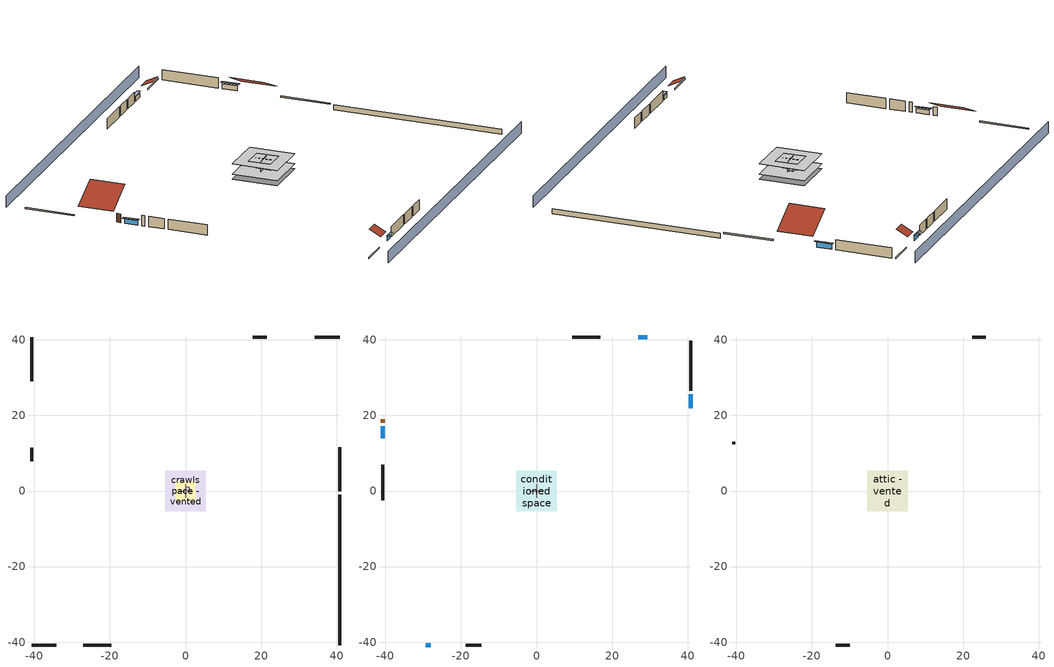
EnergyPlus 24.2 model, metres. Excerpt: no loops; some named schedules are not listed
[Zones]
central ac airloop ret air zone
 floor adiabatic (AdiabaticConst): 0,0 0,1 1,1 1,0 z0
 wall adiabatic (AdiabaticConst): 0,1 0,0 1,0 1,1 0,1 z0:1
 ceiling adiabatic (AdiabaticConst): 1,0 1,1 0,1 0,0 z1
crawlspace - vented
 floor foundation (Slab2 construction): -5.34,-5.34 -5.34,5.34 5.34,5.34 5.34,-5.34 z-0.91
 wall outside (RimJoist1 construction): 40.77,-0.03 40.77,11.64 z0.3:0.61
 wall outside (RimJoist2 construction): -40.77,-40.77 -34.27,-40.77 z0.3:0.61
 wall outside (RimJoist3 construction): -40.77,40.77 -40.77,29.09 z0.3:0.61
 wall outside (RimJoist4 construction): 40.77,40.77 34.27,40.77 z0.3:0.61
 wall foundation (FoundationWall1 construction): 40.77,-40.77 40.77,-0.96 z-0.91:0.3
garage
 floor foundation (Slab1 construction): -2.59,-2.59 -2.59,2.59 2.59,2.59 2.59,-2.59 z0
 wall outside (Wall1 construction): -27,-40.77 -19.69,-40.77 z0.3:2.74
 wall outside (Wall12 construction): 21.49,40.77 17.84,40.77 z0.3:2.74
 wall outside (Wall2 construction): -40.77,11.48 -40.77,7.82 z0.3:2.74
 wall to conditioned space (Wall5 construction Reversed): 0,-1.83 0,1.83 z0.3:2.74
 wall to conditioned space (Wall6 construction Reversed): 1.83,0 -1.83,0 z0.3:2.74
conditioned space
 floor to crawlspace - vented (Floor2 construction): -5.34,-5.34 -5.34,5.34 5.34,5.34 5.34,-5.34 z0.3
 wall outside (AdiabaticWallConstruction 1): -40.77,19.02 -40.77,18.1 z0.3:2.34
 wall outside (AdiabaticWallConstruction): 40.77,21.94 40.77,25.58 z0.3:1.52; -29.36,-40.77 -27.93,-40.77 z0.3:1.28; -40.77,17.18 -40.77,14.02 z0.3:1.37; 29.36,40.77 26.98,40.77 z0.3:1.34
 wall outside (Wall3 construction): 40.77,26.51 40.77,39.84 z0.3:2.74
 wall outside (Wall4 construction): -18.76,-40.77 -14.57,-40.77 z0.3:2.74
 wall outside (Wall7 construction): -40.77,6.89 -40.77,-2.46 z0.3:2.74
 wall outside (Wall8 construction): 16.91,40.77 9.5,40.77 z0.3:2.74
 window (WindowConstruction): 40.77,21.94 40.77,25.58 z0.3:1.52
 window (WindowConstruction 1): -29.36,-40.77 -27.93,-40.77 z0.3:1.28
 window (WindowConstruction 2): -40.77,17.18 -40.77,14.02 z0.3:1.37
 window (WindowConstruction 3): 29.36,40.77 26.98,40.77 z0.3:1.34
 door (Door): -40.77,19.02 -40.77,18.1 z0.3:2.34
attic - vented
 floor to garage (Floor1 construction): -2.59,-2.59 -2.59,2.59 2.59,2.59 2.59,-2.59 z2.74
 floor to conditioned space (Floor3 construction Reversed): -5.34,-5.34 -5.34,5.34 5.34,5.34 5.34,-5.34 z2.74
 wall outside (Wall10 construction): 26.05,40.77 22.42,40.77 z0.3:2.74
 wall outside (Wall11 construction): -40.77,13.09 -40.77,12.41 z0.3:2.74
 wall outside (Wall9 construction): -13.64,-40.77 -10.01,-40.77 z0.3:2.74
 roof outside (Roof1 construction): 40.77,21.01,2.74 33.22,21.01,6.52 33.22,12.57,6.52 40.77,12.57,2.74
 roof outside (Roof2 construction): -30.29,-40.77,2.74 -30.29,-38.03,4.11 -33.35,-38.03,4.11 -33.35,-40.77,2.74
 roof outside (Roof3 construction): 30.29,40.77,2.74 30.29,38.03,4.11 33.35,38.03,4.11 33.35,40.77,2.74
 roof outside (Roof4 construction): -40.77,19.95,2.74 -33.42,19.95,6.42 -33.42,28.16,6.42 -40.77,28.16,2.74
shading: 40.77,45.34 -40.77,45.34 / -40.77,-45.34 40.77,-45.34 z0:2.74; 40.77,25.88 40.77,21.64 41.38,21.64 41.38,25.88 z1.83; -27.63,-40.77 -29.66,-40.77 -29.66,-41.38 -27.63,-41.38 z1.58; -40.77,13.72 -40.77,17.48 -41.38,17.48 -41.38,13.72 z1.68; 26.68,40.77 29.66,40.77 29.66,41.38 26.68,41.38 z1.65
[Building]
Building 1: Terrain=Suburbs
[Site:Location]
Portland Intl Arpt_OR: Latitude {deg}=45.59; Longitude {deg}=-122.6; Time Zone {hr}=-8; Elevation {m}=33; Keep Site Location Information=Yes
[Site:GroundTemperature:Shallow]
10.2558, 8.96328, 8.85977, 9.47314, 11.9355, 14.3863, 16.5111, 17.8571, 17.9714, 16.8767, 14.8061, 12.4304
[Site:WaterMainsTemperature]
Calculation Method=Schedule; Temperature Schedule=mains temperature schedule
[Material] Roughness=Rough; Thermal Absorptance=0.9
Name | Thickness {m} | Conductivity {W/m-K} | Density {kg/m3} | Specific Heat {J/kg-K} | Solar Absorptance | Visible Absorptance
asphalt or fiberglass shingles | 0.00635 | 0.162714 | 1121.4 | 1465.45 | 0.85 | 0.85
ceiling loosefill ins | 0.0846667 | 0.0480833 | 16.02 | 1046.75 | 0.7 | 0.7
ceiling stud and cavity | 0.1397 | 1.39189 | 65.682 | 1177.47 | 0.7 | 0.7
ceiling stud and cavity 1 | 0.1397 | 0.0920385 | 65.682 | 1177.47 | 0.7 | 0.7
composite shingle siding | 0.00635 | 0.162714 | 1121.4 | 1465.45 | 0.7 | 0.7
concrete 4.0 in. | 0.1016 | 1.803125 | 2242.8 | 837.4 | 0.7 | 0.7
concrete 8.0 in. | 0.2032 | 1.803125 | 2242.8 | 837.4 | 0.7 | 0.7
door material | 0.04445 | 0.0612267 | 512.64 | 1214.23 | 0.7 | 0.7
floor covering | 0.0127 | 0.0433444 | 54.468 | 1339.84 | 0.6 | 0.6
floor stud and cavity | 0.1397 | 0.923637 | 92.3553 | 1139.71 | 0.7 | 0.7
furniture material conditioned space 1; furniture material garage 1 | 0.1524 | 0.115458 | 640.8 | 1214.23 | 0.6 | 0.6
gypsum board | 0.0127 | 0.160291 | 801 | 837.4 | 0.6 | 0.6
osb sheathing 0.5 in. | 0.0127 | 0.115458 | 512.64 | 1214.23 | 0.6 | 0.6
osb sheathing 0.5 in. 1; osb sheathing 0.5 in. 2; osb sheathing 0.5 in. 3 | 0.0127 | 0.115458 | 512.64 | 1214.23 | 0.7 | 0.7
osb sheathing 0.75 in. | 0.01905 | 0.115458 | 512.64 | 1214.23 | 0.7 | 0.7
rim joist stud and cavity | 0.0508 | 0.144151 | 50.32683 | 1063.81 | 0.6 | 0.6
roof rigid ins | 0.00281632 | 0.029427 | 32.04 | 1214.23 | 0.7 | 0.7
soil 0.5 in. | 0.0127 | 1.3848 | 1842.3 | 418.7 | 0.7 | 0.7
wall rigid ins | 0.512978 | 0.029427 | 32.04 | 1214.23 | 0.7 | 0.7
wall stud and cavity | 0.1397 | 0.348479 | 139.0536 | 1170.24 | 0.6 | 0.6
wall stud and cavity 1 | 0.1397 | 0.434317 | 139.0536 | 1170.24 | 0.7 | 0.7
wall stud and cavity 2 | 0.1397 | 0.506836 | 139.0536 | 1170.24 | 0.7 | 0.7
wall stud and cavity 3 | 0.0889 | 0.380278 | 52.3479 | 1209.89 | 0.7 | 0.7
wall stud and cavity 4 | 0.0889 | 0.391764 | 83.0341 | 1211.67 | 0.7 | 0.7
wood siding; wood siding 1 | 0.0254 | 0.102417 | 544.68 | 1172.36 | 0.7 | 0.7
[Material:NoMass]
Adiabatic: Roughness=Rough; Thermal Resistance {m2-K/W}=176.1; Thermal Absorptance=0.9; Solar Absorptance=0.7; Visible Absorptance=0.7
[WindowMaterial:SimpleGlazingSystem]
WindowMaterial: U-Factor {W/m2-K}=2.15764; Solar Heat Gain Coefficient=0.44
[Construction]
AdiabaticConst: Adiabatic
AdiabaticWallConstruction: wood siding, wall rigid ins, wall stud and cavity 3, gypsum board
AdiabaticWallConstruction 1: wood siding 1, wall rigid ins, wall stud and cavity 3, gypsum board
Door: door material
Floor1 construction: ceiling stud and cavity
Floor2 construction: floor stud and cavity, osb sheathing 0.75 in., floor covering
Floor3 construction Reversed: gypsum board, ceiling stud and cavity 1, ceiling loosefill ins
FoundationWall1 construction: concrete 8.0 in.
furniture construction conditioned space 1: furniture material conditioned space 1
furniture construction garage 1: furniture material garage 1
PartitionWallConstruction: gypsum board, wall stud and cavity 4, gypsum board
RimJoist1 construction; RimJoist2 construction; RimJoist3 construction; RimJoist4 construction: composite shingle siding, rim joist stud and cavity
Roof1 construction; Roof2 construction; Roof3 construction; Roof4 construction: asphalt or fiberglass shingles, roof rigid ins, osb sheathing 0.5 in.
Slab1 construction: concrete 4.0 in.
Slab2 construction: soil 0.5 in.
Wall1 construction; Wall2 construction: composite shingle siding, osb sheathing 0.5 in. 1, wall stud and cavity
Wall10 construction; Wall11 construction; Wall12 construction; Wall9 construction: composite shingle siding, osb sheathing 0.5 in. 3, wall stud and cavity
Wall3 construction; Wall4 construction: composite shingle siding, osb sheathing 0.5 in. 1, wall stud and cavity 1, gypsum board
Wall5 construction Reversed: gypsum board, wall stud and cavity 2, osb sheathing 0.5 in. 2
Wall6 construction Reversed: gypsum board, wall stud and cavity 2, osb sheathing 0.5 in. 3
Wall7 construction; Wall8 construction: composite shingle siding, osb sheathing 0.5 in. 3, wall stud and cavity 1, gypsum board
WindowConstruction; WindowConstruction 1; WindowConstruction 2; WindowConstruction 3: WindowMaterial
[Zone] Multiplier=1
Name | Volume {m3} | Part of Total Floor Area
attic - vented | 124.583 | Yes
central ac airloop ret air zone | 1 | No
conditioned space | 278.185 | Yes
crawlspace - vented | 139.092 | Yes
garage | 65.242 | Yes
[Space]
Name | Zone | Volume {m3} | Space Type
attic - vented 1 | attic - vented | 124.583
central ac airloop ret air space | central ac airloop ret air zone |  | Plenum Space Type
conditioned space 1 | conditioned space | 278.185
crawlspace - vented 1 | crawlspace - vented | 139.092
garage 1 | garage | 65.242
[ZoneInfiltration:EffectiveLeakageArea] Schedule=Always On Discrete
Name | Zone or Space | Effective Air Leakage Area {cm2} | Stack Coefficient | Wind Coefficient
infil attic - vented 1 | attic - vented 1 | 4694.23 | 0.000184533 | 3.63581e-05
infil garage 1 | garage 1 | 203.878 | 0.000129147 | 4.64657e-05
[ZoneMixing] Schedule=Always On Continuous; Design Flow Rate Calculation Method=Flow/Zone; Design Flow Rate {m3/s}=0
Name | Zone or Space | Source Zone or Space
whole house fan mix | attic - vented | conditioned space
central ac airloop_0 ZoneMixDZToCond mix | conditioned space | crawlspace - vented
central ac airloop_0 ZoneMixCondToDZ mix | crawlspace - vented | conditioned space
[SpaceList]
Plenum Space Type: central ac airloop ret air space
[OtherEquipment] Design Level Calculation Method=EquipmentLevel
Name | Fuel Type | Zone or ZoneList or Space or SpaceList | Schedule | Design Level {W} | Fraction Latent | Fraction Radiant | Fraction Lost
central ac airloop_0 RetCondToRP; central ac airloop_0 RetSensLkToRP | None | central ac airloop ret air space | Always On Discrete | 0 | 0 | 0 | 0
central ac airloop_0 RetLatLkToRP | None | central ac airloop ret air space | Always On Discrete | 0 | 1 | 0 | 0
central ac airloop_0 SupCondToLv; central ac airloop_0 SupSensLkToCond; mech vent house fan sensible load | None | conditioned space 1 | Always On Discrete | 0 | 0 | 0 | 0
central ac airloop_0 SupLatLkToCond; mech vent house fan latent load | None | conditioned space 1 | Always On Discrete | 0 | 1 | 0 | 0
clothes dryer 1 | Electricity | conditioned space 1 | clothes_dryer | 0 | 0.015 | 0.081 | 0.85
cooking range 1 | Electricity | conditioned space 1 | cooking_range | 0 | 0.08 | 0.432 | 0.2
general water use latent | None | conditioned space 1 | general water use schedule | 99.529 | 1 | 0 | 0
general water use sensible | None | conditioned space 1 | general water use schedule | -98.09 | 0 | 0.6 | 0
misc grill | NaturalGas | conditioned space 1 | misc grill schedule | 519.174 | 0 | 0 | 1
central ac airloop_0 RetCondToDZ; central ac airloop_0 SupCondToDZ; central ac airloop_0 SupSensLkToDZ | None | crawlspace - vented 1 | Always On Discrete | 0 | 0 | 0 | 0
central ac airloop_0 SupLatLkToDZ | None | crawlspace - vented 1 | Always On Discrete | 0 | 1 | 0 | 0
water heater energy adjustment1 | Electricity | garage 1 | Always On Discrete | 0.01 | 0 | 0 | 1
water heater lat | None | garage 1 | Always On Discrete | 0 | 1 | 0 | 0
water heater sens | None | garage 1 | Always On Discrete | 0 | 0 | 0 | 0
[SurfaceProperty:IncidentSolarMultiplier] Incident Solar Multiplier=1; Incident Solar Multiplier Schedule=trans schedule winter=0.85 summer=0.7
Window1; Window2; Window3; Window4
[InternalMass]
Name | Construction | Zone or ZoneList | Space or SpaceList | Surface Area {m2}
furniture mass conditioned space 1 | furniture construction conditioned space 1 | conditioned space | conditioned space 1 | 45.63397
partition wall mass | PartitionWallConstruction | conditioned space | conditioned space 1 | 114.085
furniture mass garage 1 | furniture construction garage 1 | garage | garage 1 | 2.67561
[Lights] Design Level Calculation Method=LightingLevel; Return Air Fraction=0; Fraction Radiant=0.6; Fraction Visible=0.2; Fraction Replaceable=1
Name | Zone or ZoneList or Space or SpaceList | Schedule | Lighting Level {W}
interior lighting | conditioned space 1 | lighting_interior | 306.214
garage lighting | garage 1 | lighting_garage | 15.5162
[People]
occupants: Zone or ZoneList or Space or SpaceList=conditioned space 1; Number of People Schedule=occupants; Number of People Calculation Method=People; Number of People=5; Fraction Radiant=0.314171; Sensible Heat Fraction=0.56303; Activity Level Schedule=occupants activity schedule; Carbon Dioxide Generation Rate {m3/s-W}=0; Enable ASHRAE 55 Comfort Warnings=No; Mean Radiant Temperature Calculation Type=EnclosureAveraged
[ElectricEquipment] Design Level Calculation Method=EquipmentLevel
Name | Zone or ZoneList or Space or SpaceList | Schedule | Design Level {W} | Fraction Latent | Fraction Radiant | Fraction Lost
clothes dryer | conditioned space 1 | clothes_dryer | 7398.49 | 0.015 | 0.081 | 0.85
clothes washer | conditioned space 1 | clothes_washer | 274.492 | 0.03 | 0.162 | 0.7
cooking range | conditioned space 1 | cooking_range | 1901.79 | 0.08 | 0.432 | 0.2
dishwasher | conditioned space 1 | dishwasher | 471.592 | 0.3 | 0.18 | 0.4
fridge | conditioned space 1 | fridge schedule | 51.9007 | 0 | 0.6 | 0
mech vent bath fan 0 | conditioned space 1 | mech vent bath fan 0 schedule | 30 | 0 | 0 | 1
mech vent house fan | conditioned space 1 | mech vent house fan schedule | 0 | 0 | 0 | 1
mech vent house fan cfis | conditioned space 1 | mech vent house fan cfis schedule | 0 | 0 | 0 | 0
mech vent range fan 0 | conditioned space 1 | mech vent range fan 0 schedule | 30 | 0 | 0 | 1
misc plug loads | conditioned space 1 | plug_loads_other | 858.079 | 0.021 | 0.558 | 0.049
misc tv | conditioned space 1 | plug_loads_tv | 1351.01 | 0 | 0.6 | 0
whole house fan | conditioned space 1 | Always On Discrete | 0 | 0 | 0 | 1
freezer | garage 1 | freezer schedule | 194.914 | 0 | 0.6 | 0
fridge 1 | garage 1 | fridge schedule 1 | 80.4475 | 0 | 0.6 | 0
[ZoneInfiltration:DesignFlowRate] Schedule=Always On Discrete
Name | Zone or ZoneList or Space or SpaceList | Design Flow Rate Calculation Method | Design Flow Rate {m3/s} | Air Changes per Hour {1/hr} | Constant Term Coefficient | Temperature Term Coefficient | Velocity Term Coefficient | Velocity Squared Term Coefficient
infil flow; natural vent flow; whole house fan flow | conditioned space 1 | Flow/Zone | 0
crawlspace_vented 1 duct leakage imbalance infil flow | crawlspace - vented 1 | Flow/Zone | 0
infil crawlspace - vented 1 | crawlspace - vented 1 | AirChanges/Hour |  | 2.6013 | 1 | 0 | 0 | 0
[SurfaceProperty:ExposedFoundationPerimeter] Exposed Perimeter Calculation Method=TotalExposedPerimeter
Name | Total Exposed Perimeter {m}
Slab2 | 39.80688
Slab1 | 14.6304
[AvailabilityManager:Scheduled]
central ac airloop Availability Manager: Schedule=Always On Discrete
[AirLoopHVAC:ReturnPlenum]
Air Loop HVAC Return Plenum 1: Zone=central ac airloop ret air zone
[WaterUse:Equipment]
dishwasher: Peak Flow Rate {m3/s}=7.09245e-06; Flow Rate Fraction Schedule=hot_water_dishwasher
[Foundation:Kiva] Wall Depth Below Slab {m}=0.2032
Name | Initial Indoor Air Temperature {C} | Wall Height Above Grade {m}
Foundation Kiva 1 | 13.4258 | 0.1016
Foundation Kiva 2 | 8.08325 | 0.3048
[Foundation:Kiva:Settings]
Soil Conductivity {W/m-K}=1.3848; Soil Density {kg/m3}=1842.3; Soil Specific Heat {J/kg-K}=418.7; Ground Solar Absorptivity=0.9; Ground Thermal Absorptivity=0.9; Ground Surface Roughness {m}=0.03; Far-Field Width {m}=40; Deep-Ground Boundary Condition=ZeroFlux; Deep-Ground Depth {m}=40; Minimum Cell Dimension {m}=0.2; Maximum Cell Growth Coefficient=3; Simulation Timestep=Timestep
[Exterior:Lights]
exterior lighting: Schedule=exterior lighting schedule; Design Level {W}=9.28603
[EnergyManagementSystem:GlobalVariable]
central_ac_airloop_0_DuctImbalLkExhFanEquivCond
central_ac_airloop_0_DuctImbalLkExhFanEquivDZ
central_ac_airloop_0_DuctImbalLkSupFanEquivCond
central_ac_airloop_0_DuctImbalLkSupFanEquivDZ
central_ac_airloop_0_DZ_T
central_ac_airloop_0_DZ_W
central_ac_airloop_0_RetCondToDZ
central_ac_airloop_0_RetCondToRP
central_ac_airloop_0_RetLatLkToRP
central_ac_airloop_0_RetSensLkToRP
central_ac_airloop_0_SupCondToDZ
central_ac_airloop_0_SupCondToLv
central_ac_airloop_0_SupLatLkToCond
central_ac_airloop_0_SupLatLkToDZ
central_ac_airloop_0_SupSensLkToCond
central_ac_airloop_0_SupSensLkToDZ
central_ac_airloop_0_ZoneMixCondToDZ
central_ac_airloop_0_ZoneMixDZToCond
central_ac_airloop_AH_MFR
central_ac_airloop_AH_Tout
central_ac_airloop_AH_VFR
central_ac_airloop_AH_Wout
central_ac_airloop_Fan_RTF
central_ac_airloop_RA_T
central_ac_airloop_Ra_W
infil_program_Qfan
infil_program_Qinf
natural_vent_program_Qnv
natural_vent_program_Qwhf
[EnergyManagementSystem:Sensor]
Name | Output:Variable or Output:Meter Index Key | Output:Variable or Output:Meter
airflow_gain | infil flow | Infiltration Sensible Heat Gain Energy
airflow_gain_1 | natural vent flow | Infiltration Sensible Heat Gain Energy
airflow_gain_2 | whole house fan flow | Infiltration Sensible Heat Gain Energy
airflow_loss | infil flow | Infiltration Sensible Heat Loss Energy
airflow_loss_1 | natural vent flow | Infiltration Sensible Heat Loss Energy
airflow_loss_2 | whole house fan flow | Infiltration Sensible Heat Loss Energy
central_ac_airloop_0_DZ_T_s | crawlspace - vented | Zone Air Temperature
central_ac_airloop_0_DZ_W_s | crawlspace - vented | Zone Mean Air Humidity Ratio
central_ac_airloop_AH_MFR_s | Node 7 | System Node Mass Flow Rate
central_ac_airloop_AH_Tout_s | Node 7 | System Node Temperature
central_ac_airloop_AH_VFR_s | Node 7 | System Node Current Density Volume Flow Rate
central_ac_airloop_AH_Wout_s | Node 7 | System Node Humidity Ratio
central_ac_airloop_RA_T_s | Node 10 | System Node Temperature
central_ac_airloop_Ra_W_s | Node 10 | System Node Humidity Ratio
clg_load_cond |  | Cooling:EnergyTransfer:Zone:CONDITIONED SPACE
clg_load_duct |  | Cooling:EnergyTransfer:Zone:CENTRAL AC AIRLOOP RET AIR ZONE
clg_sp_s; clg_sp_s_1 | cooling setpoint | Schedule Value
clothes_dryer_exhaust_0_sch_s | clothes_dryer | Schedule Value
cool_season | cooling season schedule | Schedule Value
ducts_conv | central ac airloop_0 RetCondToRP | Other Equipment Convective Heating Energy
ducts_conv_1 | central ac airloop_0 RetLatLkToRP | Other Equipment Convective Heating Energy
ducts_conv_2 | central ac airloop_0 RetSensLkToRP | Other Equipment Convective Heating Energy
ducts_conv_3 | central ac airloop_0 SupCondToLv | Other Equipment Convective Heating Energy
ducts_conv_4 | central ac airloop_0 SupLatLkToCond | Other Equipment Convective Heating Energy
ducts_conv_5 | central ac airloop_0 SupSensLkToCond | Other Equipment Convective Heating Energy
ducts_rad | central ac airloop_0 RetCondToRP | Other Equipment Radiant Heating Energy
ducts_rad_1 | central ac airloop_0 RetLatLkToRP | Other Equipment Radiant Heating Energy
ducts_rad_2 | central ac airloop_0 RetSensLkToRP | Other Equipment Radiant Heating Energy
ducts_rad_3 | central ac airloop_0 SupCondToLv | Other Equipment Radiant Heating Energy
ducts_rad_4 | central ac airloop_0 SupLatLkToCond | Other Equipment Radiant Heating Energy
ducts_rad_5 | central ac airloop_0 SupSensLkToCond | Other Equipment Radiant Heating Energy
fridge_tin_s_1 | garage | Zone Mean Air Temperature
htg_load_cond |  | Heating:EnergyTransfer:Zone:CONDITIONED SPACE
htg_load_duct |  | Heating:EnergyTransfer:Zone:CENTRAL AC AIRLOOP RET AIR ZONE
htg_sp_s; htg_sp_s_1 | heating setpoint | Schedule Value
ig_ee_conv | clothes dryer | Electric Equipment Convective Heating Energy
ig_ee_conv_2 | cooking range | Electric Equipment Convective Heating Energy
ig_ee_conv_3 | dishwasher | Electric Equipment Convective Heating Energy
ig_ee_conv_4 | fridge | Electric Equipment Convective Heating Energy
ig_ee_conv_5 | misc plug loads | Electric Equipment Convective Heating Energy
ig_ee_conv_6 | misc tv | Electric Equipment Convective Heating Energy
ig_ee_conv_7 | whole house fan | Electric Equipment Convective Heating Energy
ig_ee_rad | clothes dryer | Electric Equipment Radiant Heating Energy
ig_ee_rad_2 | cooking range | Electric Equipment Radiant Heating Energy
ig_ee_rad_3 | dishwasher | Electric Equipment Radiant Heating Energy
ig_ee_rad_4 | fridge | Electric Equipment Radiant Heating Energy
ig_ee_rad_5 | misc plug loads | Electric Equipment Radiant Heating Energy
ig_ee_rad_6 | misc tv | Electric Equipment Radiant Heating Energy
ig_ee_rad_7 | whole house fan | Electric Equipment Radiant Heating Energy
ig_lgt_conv | interior lighting | Lights Convective Heating Energy
ig_lgt_rad | interior lighting | Lights Radiant Heating Energy
ig_lgt_vis | interior lighting | Lights Visible Radiation Heating Energy
ig_oe_conv | clothes dryer 1 | Other Equipment Convective Heating Energy
ig_oe_conv_1 | cooking range 1 | Other Equipment Convective Heating Energy
ig_oe_conv_2 | general water use latent | Other Equipment Convective Heating Energy
ig_oe_conv_3 | general water use sensible | Other Equipment Convective Heating Energy
ig_oe_conv_4 | misc grill | Other Equipment Convective Heating Energy
ig_oe_rad | clothes dryer 1 | Other Equipment Radiant Heating Energy
ig_oe_rad_1 | cooking range 1 | Other Equipment Radiant Heating Energy
ig_oe_rad_2 | general water use latent | Other Equipment Radiant Heating Energy
ig_oe_rad_3 | general water use sensible | Other Equipment Radiant Heating Energy
ig_oe_rad_4 | misc grill | Other Equipment Radiant Heating Energy
ig_ppl_conv | occupants | People Convective Heating Energy
ig_ppl_rad | occupants | People Radiant Heating Energy
im_conv | furniture mass conditioned space 1 | Surface Inside Face Convection Heat Gain Energy
im_conv_1 | partition wall mass | Surface Inside Face Convection Heat Gain Energy
im_ig | furniture mass conditioned space 1 | Surface Inside Face Internal Gains Radiation Heat Gain Energy
im_ig_1 | partition wall mass | Surface Inside Face Internal Gains Radiation Heat Gain Energy
im_lgt | furniture mass conditioned space 1 | Surface Inside Face Lights Radiation Heat Gain Energy
im_lgt_1 | partition wall mass | Surface Inside Face Lights Radiation Heat Gain Energy
im_sol | furniture mass conditioned space 1 | Surface Inside Face Solar Radiation Heat Gain Energy
im_sol_1 | partition wall mass | Surface Inside Face Solar Radiation Heat Gain Energy
im_surf | furniture mass conditioned space 1 | Surface Inside Face Net Surface Thermal Radiation Heat Gain Energy
im_surf_1 | partition wall mass | Surface Inside Face Net Surface Thermal Radiation Heat Gain Energy
mech_vent_bath_fan_0_sch_s | mech vent bath fan 0 schedule | Schedule Value
mech_vent_range_fan_0_sch_s | mech vent range fan 0 schedule | Schedule Value
mv_conv | mech vent bath fan 0 | Electric Equipment Convective Heating Energy
mv_conv_1 | mech vent house fan | Electric Equipment Convective Heating Energy
mv_conv_2 | mech vent house fan cfis | Electric Equipment Convective Heating Energy
mv_conv_3 | mech vent range fan 0 | Electric Equipment Convective Heating Energy
mv_conv_4 | mech vent house fan latent load | Other Equipment Convective Heating Energy
mv_conv_5 | mech vent house fan sensible load | Other Equipment Convective Heating Energy
mv_rad | mech vent bath fan 0 | Electric Equipment Radiant Heating Energy
mv_rad_1 | mech vent house fan | Electric Equipment Radiant Heating Energy
mv_rad_2 | mech vent house fan cfis | Electric Equipment Radiant Heating Energy
mv_rad_3 | mech vent range fan 0 | Electric Equipment Radiant Heating Energy
mv_rad_4 | mech vent house fan latent load | Other Equipment Radiant Heating Energy
mv_rad_5 | mech vent house fan sensible load | Other Equipment Radiant Heating Energy
natural_vent_s | natural vent schedule | Schedule Value
out_pb_s |  | Site Outdoor Air Barometric Pressure
out_wt_s |  | Site Outdoor Air Humidity Ratio
site_vw_s |  | Site Wind Speed
ss_back_out | Window1 | Surface Window Shortwave from Zone Back Out Window Heat Transfer Rate
ss_back_out_1 | Window2 | Surface Window Shortwave from Zone Back Out Window Heat Transfer Rate
ss_back_out_2 | Window3 | Surface Window Shortwave from Zone Back Out Window Heat Transfer Rate
ss_back_out_3 | Window4 | Surface Window Shortwave from Zone Back Out Window Heat Transfer Rate
ss_conv | Door1 | Surface Inside Face Convection Heat Gain Energy
ss_conv_1 | Window1 | Surface Inside Face Convection Heat Gain Energy
ss_conv_2 | Window2 | Surface Inside Face Convection Heat Gain Energy
